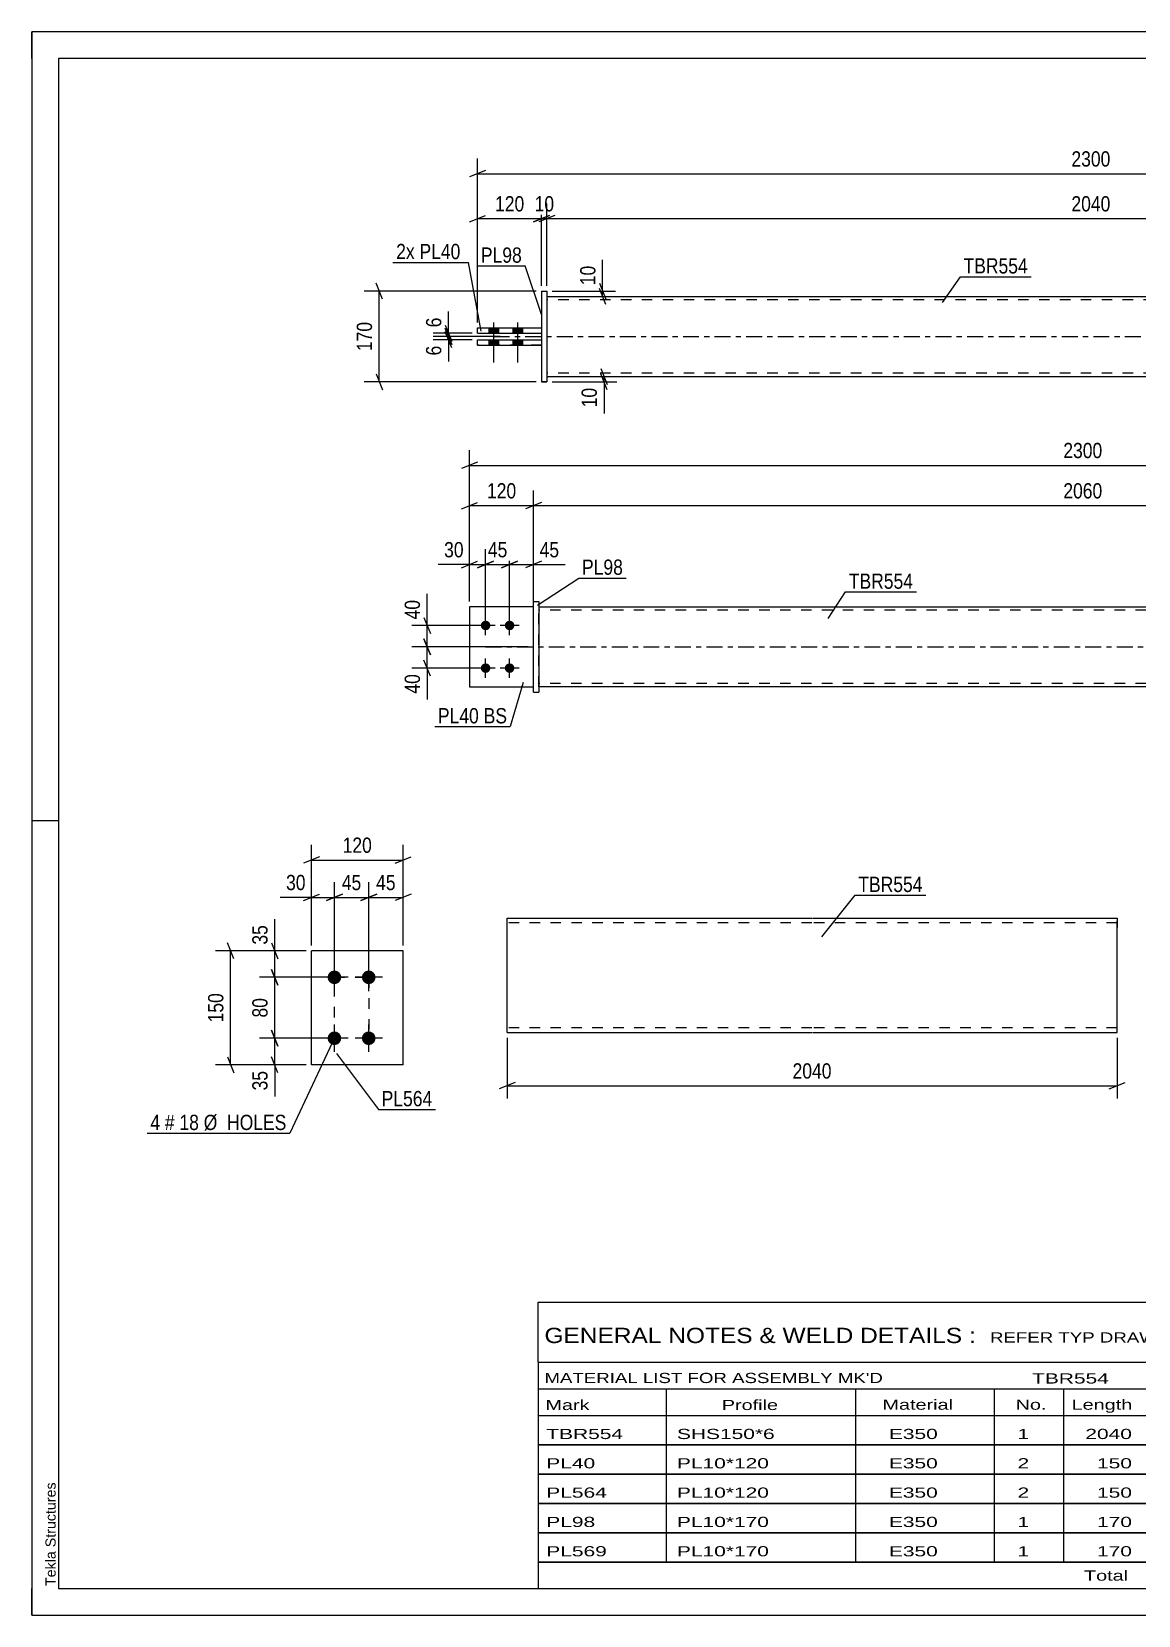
# Model space of a CAD drawing. Header units: millimetres. Extents: x 0 to 420, y 0 to 297.
# Drawn here: x 0 to 207.5, y 0 to 297 of the extents above; entities that cross this region are included whole.
import ezdxf

# ---------------------------------------------------------------- set-up
doc = ezdxf.new("R2010")
doc.units = ezdxf.units.MM
doc.linetypes.add('DXK_LINE_DOT2', pattern=[3.9198, 1.9599, -1.9599])
doc.linetypes.add('DXK_LINE_DOT3', pattern=[5.9187, 2.979, -0.9799, 0.9799, -0.9799])
doc.styles.add('Arial', font='ARIAL.TTF', dxfattribs={"height": 0.2})
doc.styles.add('Arial Narrow', font='ARIALN.TTF', dxfattribs={"height": 0.2})

# ---------------------------------------------------------------- blocks, each defined once
blk = doc.blocks.new('Unknown-582665148-1163')
at = {"color": 5, "linetype": 'Continuous'}
for p, q in [((420, 297), (0, 297)), ((0, 297), (0, 0)), ((0, 292), (0, 297)), ((415, 292), (5, 292)), ((5, 292), (5, 5)), ((5, 149), (0, 149)), ((0, 0), (0, 5)), ((5, 5), (415, 5)), ((0, 0), (420, 0))]:
    blk.add_line(p, q, dxfattribs=at)
at = {"color": 174, "linetype": 'Continuous', "style": 'Arial'}
blk.add_text('Tekla Structures', height=1.9102, rotation=90, dxfattribs=at).set_placement((4.5, 5.5))
blk = doc.blocks.new('Bolt-582665148-1741 - 1738')
at = {"linetype": 'Continuous'}
for points in [[(85.12, 184.74, -1), (85.12, 186.54, -1)], [(89.62, 184.74, -1), (89.62, 186.54, -1)], [(85.12, 176.74, -1), (85.12, 178.54, -1)], [(89.62, 176.74, -1), (89.62, 178.54, -1)]]:
    blk.add_hatch(color=1, dxfattribs=at).paths.add_polyline_path(points)
at = {"color": 1, "linetype": 'Continuous'}
for p, q in [((85.12, 183.84), (85.12, 187.44)), ((89.62, 183.84), (89.62, 187.44)), ((86.92, 185.64), (83.32, 185.64)), ((91.42, 185.64), (87.82, 185.64)), ((85.12, 175.84), (85.12, 179.44)), ((89.62, 175.84), (89.62, 179.44)), ((86.92, 177.64), (83.32, 177.64)), ((91.42, 177.64), (87.82, 177.64))]:
    blk.add_line(p, q, dxfattribs=at)
blk = doc.blocks.new('Part-582665148-1767 - 1738')
at = {"color": 2, "linetype": 'Continuous'}
for p, q in [((94.12, 189.14), (82.12, 189.14)), ((82.12, 189.14), (82.12, 174.14)), ((82.12, 174.14), (94.12, 174.14))]:
    blk.add_line(p, q, dxfattribs=at)
at = {"color": 7, "linetype": 'DXK_LINE_DOT2'}
blk.add_line((94.12, 174.14), (94.12, 189.14), dxfattribs=at)
blk = doc.blocks.new('Part-582665148-1747 - 1738')
at = {"color": 2, "linetype": 'Continuous'}
for p, q in [((95.12, 189.14), (299.1, 189.14)), ((299.1, 174.14), (95.12, 174.14))]:
    blk.add_line(p, q, dxfattribs=at)
at = {"color": 7, "linetype": 'DXK_LINE_DOT2'}
for p, q in [((95.12, 174.14), (95.12, 189.14)), ((299.1, 188.54), (95.12, 188.54)), ((299.1, 189.14), (299.1, 174.14)), ((299.1, 174.74), (95.12, 174.74))]:
    blk.add_line(p, q, dxfattribs=at)
at = {"color": 7, "linetype": 'DXK_LINE_DOT3'}
blk.add_line((85.12, 181.64), (309.1, 181.64), dxfattribs=at)
blk = doc.blocks.new('Part-582665148-1762 - 1738')
at = {"color": 2, "linetype": 'Continuous'}
for p, q in [((94.12, 190.14), (95.12, 190.14)), ((94.12, 173.14), (94.12, 190.14)), ((95.12, 190.14), (95.12, 190.14)), ((95.12, 190.14), (95.12, 173.14)), ((94.12, 173.14), (95.12, 173.14))]:
    blk.add_line(p, q, dxfattribs=at)
at = {"color": 7, "linetype": 'DXK_LINE_DOT2'}
for p, q in [((94.12, 190.14), (95.12, 190.14)), ((94.12, 173.14), (95.12, 173.14))]:
    blk.add_line(p, q, dxfattribs=at)
blk = doc.blocks.new('Part-582665148-1772 - 1738')
at = {"color": 7, "linetype": 'DXK_LINE_DOT2'}
for p, q in [((94.12, 189.14), (82.12, 189.14)), ((82.12, 189.14), (82.12, 174.14)), ((94.12, 174.14), (94.12, 189.14)), ((82.12, 174.14), (94.12, 174.14))]:
    blk.add_line(p, q, dxfattribs=at)
blk = doc.blocks.new('Part-582665148-1424 - 1390')
at = {"color": 2, "linetype": 'Continuous'}
for p, q in [((83.63, 241.43), (95.63, 241.43)), ((83.63, 240.43), (83.63, 241.43)), ((83.63, 240.43), (95.63, 240.43)), ((83.63, 240.43), (83.63, 240.43))]:
    blk.add_line(p, q, dxfattribs=at)
at = {"color": 7, "linetype": 'DXK_LINE_DOT2'}
for p, q in [((83.63, 241.43), (95.63, 241.43)), ((83.63, 241.43), (83.63, 241.43)), ((95.63, 241.43), (95.63, 240.43)), ((83.63, 240.43), (95.63, 240.43))]:
    blk.add_line(p, q, dxfattribs=at)
blk = doc.blocks.new('Part-582665148-1445 - 1390')
at = {"color": 2, "linetype": 'Continuous'}
for p, q in [((96.63, 247.33), (300.61, 247.33)), ((96.63, 232.33), (300.61, 232.33))]:
    blk.add_line(p, q, dxfattribs=at)
at = {"color": 7, "linetype": 'DXK_LINE_DOT2'}
for p, q in [((96.63, 247.33), (96.63, 232.33)), ((300.61, 246.73), (96.63, 246.73)), ((300.61, 247.33), (300.61, 232.33)), ((300.61, 232.93), (96.63, 232.93))]:
    blk.add_line(p, q, dxfattribs=at)
at = {"color": 7, "linetype": 'DXK_LINE_DOT3'}
blk.add_line((86.63, 239.83), (310.61, 239.83), dxfattribs=at)
blk = doc.blocks.new('Part-582665148-1429 - 1390')
at = {"color": 2, "linetype": 'Continuous'}
for p, q in [((83.63, 239.23), (95.63, 239.23)), ((83.63, 238.23), (83.63, 239.23)), ((83.63, 238.23), (95.63, 238.23)), ((83.63, 238.23), (83.63, 238.23))]:
    blk.add_line(p, q, dxfattribs=at)
at = {"color": 7, "linetype": 'DXK_LINE_DOT2'}
for p, q in [((83.63, 239.23), (95.63, 239.23)), ((95.63, 238.23), (83.63, 238.23)), ((95.63, 239.23), (95.63, 238.23))]:
    blk.add_line(p, q, dxfattribs=at)
blk = doc.blocks.new('Part-582665148-1430 - 1390')
at = {"color": 2, "linetype": 'Continuous'}
for p, q in [((95.63, 248.33), (96.63, 248.33)), ((95.63, 248.33), (95.63, 231.33)), ((96.63, 248.33), (96.63, 248.33)), ((96.63, 248.33), (96.63, 231.33)), ((96.63, 231.33), (95.63, 231.33)), ((95.63, 231.33), (95.63, 231.33))]:
    blk.add_line(p, q, dxfattribs=at)
at = {"color": 7, "linetype": 'DXK_LINE_DOT2'}
for p, q in [((95.63, 248.33), (96.63, 248.33)), ((96.63, 248.33), (96.63, 248.33)), ((95.63, 231.33), (96.63, 231.33))]:
    blk.add_line(p, q, dxfattribs=at)
blk = doc.blocks.new('Bolt-582665148-1447 - 1390')
at = {"linetype": 'Continuous'}
for points in [[(85.73, 240.43), (87.53, 240.43), (87.53, 241.43), (85.73, 241.43)], [(85.73, 240.43), (87.53, 240.43), (87.53, 241.43), (85.73, 241.43)], [(90.23, 240.43), (92.03, 240.43), (92.03, 241.43), (90.23, 241.43)], [(90.23, 240.43), (92.03, 240.43), (92.03, 241.43), (90.23, 241.43)], [(85.73, 238.23), (87.53, 238.23), (87.53, 239.23), (85.73, 239.23)], [(85.73, 238.23), (87.53, 238.23), (87.53, 239.23), (85.73, 239.23)], [(90.23, 238.23), (92.03, 238.23), (92.03, 239.23), (90.23, 239.23)], [(90.23, 238.23), (92.03, 238.23), (92.03, 239.23), (90.23, 239.23)]]:
    blk.add_hatch(color=1, dxfattribs=at).paths.add_polyline_path(points)
at = {"color": 1, "linetype": 'Continuous'}
for p, q in [((85.73, 241.43), (85.73, 240.43)), ((85.73, 241.43), (85.73, 240.43)), ((86.63, 242.43), (86.63, 234.93)), ((86.63, 242.43), (86.63, 234.93)), ((87.53, 241.43), (87.53, 240.43)), ((87.53, 241.43), (87.53, 240.43)), ((90.23, 241.43), (90.23, 240.43)), ((90.23, 241.43), (90.23, 240.43)), ((91.13, 242.43), (91.13, 234.93)), ((91.13, 242.43), (91.13, 234.93)), ((92.03, 241.43), (92.03, 240.43)), ((92.03, 241.43), (92.03, 240.43)), ((85.73, 239.23), (85.73, 238.23)), ((85.73, 239.23), (85.73, 238.23)), ((87.53, 239.23), (87.53, 238.23)), ((87.53, 239.23), (87.53, 238.23)), ((90.23, 239.23), (90.23, 238.23)), ((90.23, 239.23), (90.23, 238.23)), ((92.03, 239.23), (92.03, 238.23)), ((92.03, 239.23), (92.03, 238.23))]:
    blk.add_line(p, q, dxfattribs=at)
blk = doc.blocks.new('Part-582665148-2130 - 2123')
at = {"color": 2, "linetype": 'Continuous'}
for p, q in [((69.63, 124.65), (52.48, 124.65)), ((52.48, 103.22), (52.48, 124.65)), ((69.63, 103.22), (69.63, 124.65)), ((69.63, 103.22), (52.48, 103.22))]:
    blk.add_line(p, q, dxfattribs=at)
blk = doc.blocks.new('Bolt-582665148-2163 - 2123')
at = {"linetype": 'Continuous'}
for points in [[(56.77, 118.37, -1), (56.77, 120.94, -1)], [(63.2, 118.37, -1), (63.2, 120.94, -1)], [(56.77, 106.94, -1), (56.77, 109.51, -1)], [(63.2, 106.94, -1), (63.2, 109.51, -1)]]:
    blk.add_hatch(color=1, dxfattribs=at).paths.add_polyline_path(points)
at = {"color": 1, "linetype": 'Continuous'}
for p, q in [((56.77, 117.08), (56.77, 122.22)), ((63.2, 117.08), (63.2, 122.22)), ((59.34, 119.65), (54.2, 119.65)), ((65.77, 119.65), (60.63, 119.65)), ((56.77, 105.65), (56.77, 110.8)), ((63.2, 105.65), (63.2, 110.8)), ((59.34, 108.22), (54.2, 108.22)), ((65.77, 108.22), (60.63, 108.22))]:
    blk.add_line(p, q, dxfattribs=at)
blk = doc.blocks.new('Part-582665148-2319 - 2313')
at = {"color": 2, "linetype": 'Continuous'}
for p, q in [((89.14, 109.44), (89.14, 130.74)), ((89.14, 130.74), (146.29, 130.74)), ((146.39, 130.74), (203.53, 130.74)), ((203.53, 130.74), (203.53, 130.61)), ((203.53, 130.61), (203.53, 129.02)), ((203.53, 109.31), (203.53, 129.02)), ((89.14, 109.31), (89.14, 109.44)), ((89.14, 109.31), (146.29, 109.31)), ((146.39, 109.31), (203.53, 109.31))]:
    blk.add_line(p, q, dxfattribs=at)
at = {"color": 7, "linetype": 'DXK_LINE_DOT2'}
for p, q in [((146.29, 129.88), (89.14, 129.88)), ((203.53, 129.88), (146.39, 129.88)), ((203.53, 129.02), (203.53, 130.23)), ((89.14, 110.16), (89.14, 110.23)), ((146.29, 110.16), (89.14, 110.16)), ((203.53, 110.16), (146.39, 110.16)), ((203.53, 110.16), (203.53, 110.23))]:
    blk.add_line(p, q, dxfattribs=at)
blk = doc.blocks.new('Rectangle-582665148-2273 - 2123')
at = {"color": 1, "linetype": 'DXK_LINE_DOT2'}
blk.add_lwpolyline([(56.77, 119.65), (63.2, 119.65), (63.2, 108.22), (56.77, 108.22), (56.77, 119.65)], close=True, dxfattribs=at)
blk = doc.blocks.new('StraightDimension-582665148-1914 - 1738')
at = {"color": 7, "linetype": 'Continuous'}
for p, q in [((94.12, 182.64), (94.12, 210.96)), ((300.1, 190.14), (300.1, 210.96)), ((95.62, 208.71), (92.62, 207.51)), ((94.12, 208.11), (300.1, 208.11)), ((298.6, 207.51), (301.6, 208.71))]:
    blk.add_line(p, q, dxfattribs=at)
at = {"color": 0}
blk.add_wipeout([(201.37, 208.86), (201.37, 213.06), (192.85, 213.06), (192.85, 208.86)], dxfattribs=at)
at = {"color": 3, "style": 'Arial Narrow'}
blk.add_text('2060', height=2.863, dxfattribs=at).set_placement((193.45, 209.46))
blk = doc.blocks.new('StraightDimension-582665148-1830 - 1738')
at = {"color": 7, "linetype": 'Continuous'}
for p, q in [((73.56, 187.14), (74.76, 184.14)), ((84.12, 185.64), (71.31, 185.64)), ((74.16, 181.64), (74.16, 185.64)), ((93.12, 181.64), (71.31, 181.64)), ((74.76, 180.14), (73.56, 183.14))]:
    blk.add_line(p, q, dxfattribs=at)
at = {"color": 0}
blk.add_wipeout([(73.41, 191.03), (69.21, 191.03), (69.21, 186.17), (73.41, 186.17)], dxfattribs=at)
at = {"color": 7, "linetype": 'Continuous'}
blk.add_line((74.16, 185.64), (74.16, 191.55), dxfattribs=at)
blk.add_line((74.16, 185.64), (74.16, 191.55), dxfattribs=at)
at = {"color": 3, "style": 'Arial Narrow'}
blk.add_text('40', height=2.863, rotation=90.0002, dxfattribs=at).set_placement((72.81, 186.77))
blk = doc.blocks.new('StraightDimension-582665148-1839 - 1738')
at = {"color": 7, "linetype": 'Continuous'}
for p, q in [((93.12, 181.64), (71.31, 181.64)), ((73.56, 183.14), (74.76, 180.14)), ((74.16, 177.64), (74.16, 181.64)), ((74.76, 176.14), (73.56, 179.14)), ((84.12, 177.64), (71.31, 177.64))]:
    blk.add_line(p, q, dxfattribs=at)
at = {"color": 0}
blk.add_wipeout([(73.41, 177.12), (69.21, 177.12), (69.21, 172.26), (73.41, 172.26)], dxfattribs=at)
at = {"color": 7, "linetype": 'Continuous'}
blk.add_line((74.16, 177.64), (74.16, 171.74), dxfattribs=at)
blk.add_line((74.16, 177.64), (74.16, 171.74), dxfattribs=at)
at = {"color": 3, "style": 'Arial Narrow'}
blk.add_text('40', height=2.863, rotation=90.0002, dxfattribs=at).set_placement((72.81, 172.86))
blk = doc.blocks.new('StraightDimension-582665148-1849 - 1738')
at = {"color": 7, "linetype": 'Continuous'}
for p, q in [((89.62, 186.64), (89.62, 199.92)), ((94.12, 190.14), (94.12, 199.92)), ((88.12, 196.47), (91.12, 197.67)), ((89.62, 197.07), (94.12, 197.07)), ((95.62, 197.67), (92.62, 196.47))]:
    blk.add_line(p, q, dxfattribs=at)
at = {"color": 0}
blk.add_wipeout([(99.5, 197.82), (99.5, 202.02), (94.65, 202.02), (94.65, 197.82)], dxfattribs=at)
at = {"color": 7, "linetype": 'Continuous'}
blk.add_line((94.12, 197.07), (100.03, 197.07), dxfattribs=at)
blk.add_line((94.12, 197.07), (100.03, 197.07), dxfattribs=at)
at = {"color": 3, "style": 'Arial Narrow'}
blk.add_text('45', height=2.863, dxfattribs=at).set_placement((95.25, 198.42))
blk = doc.blocks.new('StraightDimension-582665148-1929 - 1738')
at = {"color": 7, "linetype": 'Continuous'}
for p, q in [((82.12, 190.14), (82.12, 210.96)), ((94.12, 182.64), (94.12, 210.96)), ((80.62, 207.51), (83.62, 208.71)), ((82.12, 208.11), (94.12, 208.11)), ((95.62, 208.71), (92.62, 207.51))]:
    blk.add_line(p, q, dxfattribs=at)
at = {"color": 0}
blk.add_wipeout([(91.46, 208.86), (91.46, 213.06), (84.78, 213.06), (84.78, 208.86)], dxfattribs=at)
at = {"color": 3, "style": 'Arial Narrow'}
blk.add_text('120', height=2.863, dxfattribs=at).set_placement((85.38, 209.46))
blk = doc.blocks.new('StraightDimension-582665148-1865 - 1738')
at = {"color": 7, "linetype": 'Continuous'}
for p, q in [((85.12, 186.64), (85.12, 199.92)), ((89.62, 186.64), (89.62, 199.92)), ((83.62, 196.47), (86.62, 197.67)), ((85.12, 197.07), (89.62, 197.07)), ((91.12, 197.67), (88.12, 196.47))]:
    blk.add_line(p, q, dxfattribs=at)
at = {"color": 0}
blk.add_wipeout([(89.8, 197.82), (89.8, 202.02), (84.94, 202.02), (84.94, 197.82)], dxfattribs=at)
at = {"color": 3, "style": 'Arial Narrow'}
blk.add_text('45', height=2.863, dxfattribs=at).set_placement((85.54, 198.42))
blk = doc.blocks.new('StraightDimension-582665148-1878 - 1738')
at = {"color": 7, "linetype": 'Continuous'}
for p, q in [((82.12, 190.14), (82.12, 199.92)), ((85.12, 186.64), (85.12, 199.92)), ((80.62, 196.47), (83.62, 197.67)), ((82.12, 197.07), (85.12, 197.07)), ((86.62, 197.67), (83.62, 196.47))]:
    blk.add_line(p, q, dxfattribs=at)
at = {"color": 0}
blk.add_wipeout([(81.6, 197.82), (81.6, 202.02), (76.74, 202.02), (76.74, 197.82)], dxfattribs=at)
at = {"color": 7, "linetype": 'Continuous'}
blk.add_line((82.12, 197.07), (76.22, 197.07), dxfattribs=at)
blk.add_line((82.12, 197.07), (76.22, 197.07), dxfattribs=at)
at = {"color": 3, "style": 'Arial Narrow'}
blk.add_text('30', height=2.863, dxfattribs=at).set_placement((77.34, 198.42))
blk = doc.blocks.new('StraightDimension-582665148-1964 - 1738')
at = {"color": 7, "linetype": 'Continuous'}
for p, q in [((82.12, 190.14), (82.12, 218.52)), ((312.1, 190.14), (312.1, 218.52)), ((83.62, 216.27), (80.62, 215.07)), ((82.12, 215.67), (312.1, 215.67)), ((310.6, 215.07), (313.6, 216.27))]:
    blk.add_line(p, q, dxfattribs=at)
at = {"color": 0}
blk.add_wipeout([(201.37, 216.42), (201.37, 220.62), (192.85, 220.62), (192.85, 216.42)], dxfattribs=at)
at = {"color": 3, "style": 'Arial Narrow'}
blk.add_text('2300', height=2.863, dxfattribs=at).set_placement((193.45, 217.02))
blk = doc.blocks.new('StraightDimension-582665148-1556 - 1390')
at = {"color": 7, "linetype": 'Continuous'}
for p, q in [((77.56, 241.93), (78.76, 238.93)), ((78.76, 238.33), (77.56, 241.33)), ((82.63, 240.43), (75.31, 240.43)), ((87.88, 239.83), (75.31, 239.83)), ((78.16, 239.83), (78.16, 240.43))]:
    blk.add_line(p, q, dxfattribs=at)
at = {"color": 0}
blk.add_wipeout([(77.41, 243.98), (73.21, 243.98), (73.21, 240.95), (77.41, 240.95)], dxfattribs=at)
at = {"color": 7, "linetype": 'Continuous'}
blk.add_line((78.16, 240.43), (78.16, 244.51), dxfattribs=at)
blk.add_line((78.16, 240.43), (78.16, 244.51), dxfattribs=at)
at = {"color": 3, "style": 'Arial Narrow'}
blk.add_text('6', height=2.86, rotation=90.0002, dxfattribs=at).set_placement((76.81, 241.55))
blk = doc.blocks.new('StraightDimension-582665148-1568 - 1390')
at = {"color": 7, "linetype": 'Continuous'}
for p, q in [((65.77, 246.83), (64.57, 249.83)), ((94.63, 248.33), (62.32, 248.33)), ((65.17, 231.33), (65.17, 248.33)), ((64.57, 232.83), (65.77, 229.83)), ((94.63, 231.33), (62.32, 231.33))]:
    blk.add_line(p, q, dxfattribs=at)
at = {"color": 0}
blk.add_wipeout([(64.42, 243.17), (60.22, 243.17), (60.22, 236.49), (64.42, 236.49)], dxfattribs=at)
at = {"color": 3, "style": 'Arial Narrow'}
blk.add_text('170', height=2.863, rotation=90.0002, dxfattribs=at).set_placement((63.82, 237.09))
blk = doc.blocks.new('StraightDimension-582665148-1538 - 1390')
at = {"color": 7, "linetype": 'Continuous'}
for p, q in [((77.56, 241.33), (78.76, 238.33)), ((78.76, 237.73), (77.56, 240.73)), ((87.88, 239.83), (75.31, 239.83)), ((82.63, 239.23), (75.31, 239.23)), ((78.16, 239.23), (78.16, 239.83))]:
    blk.add_line(p, q, dxfattribs=at)
at = {"color": 0}
blk.add_wipeout([(77.41, 238.7), (73.21, 238.7), (73.21, 235.68), (77.41, 235.68)], dxfattribs=at)
at = {"color": 7, "linetype": 'Continuous'}
blk.add_line((78.16, 239.23), (78.16, 235.15), dxfattribs=at)
blk.add_line((78.16, 239.23), (78.16, 235.15), dxfattribs=at)
at = {"color": 3, "style": 'Arial Narrow'}
blk.add_text('6', height=2.86, rotation=90.0002, dxfattribs=at).set_placement((76.81, 236.28))
blk = doc.blocks.new('StraightDimension-582665148-1598 - 1390')
at = {"color": 7, "linetype": 'Continuous'}
for p, q in [((106.46, 249.83), (107.66, 246.83)), ((97.63, 248.33), (109.46, 248.33)), ((97.63, 247.33), (109.46, 247.33)), ((107.66, 245.83), (106.46, 248.83)), ((107.06, 247.33), (107.06, 248.33))]:
    blk.add_line(p, q, dxfattribs=at)
at = {"color": 0}
blk.add_wipeout([(106.31, 253.71), (102.11, 253.71), (102.11, 248.85), (106.31, 248.85)], dxfattribs=at)
at = {"color": 7, "linetype": 'Continuous'}
blk.add_line((107.06, 248.33), (107.06, 254.23), dxfattribs=at)
blk.add_line((107.06, 248.33), (107.06, 254.23), dxfattribs=at)
at = {"color": 3, "style": 'Arial Narrow'}
blk.add_text('10', height=2.863, rotation=90.0002, dxfattribs=at).set_placement((105.71, 249.45))
blk = doc.blocks.new('StraightDimension-582665148-1609 - 1390')
at = {"color": 7, "linetype": 'Continuous'}
for p, q in [((97.63, 232.33), (109.73, 232.33)), ((106.73, 233.83), (107.93, 230.83)), ((107.93, 229.83), (106.73, 232.83)), ((107.33, 231.33), (107.33, 232.33)), ((97.63, 231.33), (109.73, 231.33))]:
    blk.add_line(p, q, dxfattribs=at)
at = {"color": 0}
blk.add_wipeout([(106.58, 230.8), (102.38, 230.8), (102.38, 225.95), (106.58, 225.95)], dxfattribs=at)
at = {"color": 7, "linetype": 'Continuous'}
blk.add_line((107.33, 231.33), (107.33, 225.42), dxfattribs=at)
blk.add_line((107.33, 231.33), (107.33, 225.42), dxfattribs=at)
at = {"color": 3, "style": 'Arial Narrow'}
blk.add_text('10', height=2.863, rotation=90.0002, dxfattribs=at).set_placement((105.98, 226.55))
blk = doc.blocks.new('StraightDimension-582665148-1629 - 1390')
at = {"color": 7, "linetype": 'Continuous'}
for p, q in [((83.63, 242.43), (83.63, 264.79)), ((95.63, 249.33), (95.63, 264.79)), ((82.13, 261.34), (85.13, 262.54)), ((83.63, 261.94), (95.63, 261.94)), ((97.13, 262.54), (94.13, 261.34))]:
    blk.add_line(p, q, dxfattribs=at)
at = {"color": 0}
blk.add_wipeout([(92.98, 262.69), (92.98, 266.89), (86.29, 266.89), (86.29, 262.69)], dxfattribs=at)
at = {"color": 3, "style": 'Arial Narrow'}
blk.add_text('120', height=2.863, dxfattribs=at).set_placement((86.89, 263.29))
blk = doc.blocks.new('StraightDimension-582665148-1639 - 1390')
at = {"color": 7, "linetype": 'Continuous'}
for p, q in [((95.63, 249.33), (95.63, 264.79)), ((96.63, 249.33), (96.63, 264.79)), ((94.13, 261.34), (97.13, 262.54)), ((98.13, 262.54), (95.13, 261.34)), ((95.63, 261.94), (96.63, 261.94))]:
    blk.add_line(p, q, dxfattribs=at)
at = {"color": 0}
blk.add_wipeout([(98.56, 262.69), (98.56, 266.89), (93.71, 266.89), (93.71, 262.69)], dxfattribs=at)
at = {"color": 3, "style": 'Arial Narrow'}
blk.add_text('10', height=2.863, dxfattribs=at).set_placement((94.31, 263.29))
blk = doc.blocks.new('StraightDimension-582665148-1649 - 1390')
at = {"color": 7, "linetype": 'Continuous'}
for p, q in [((96.63, 249.33), (96.63, 264.79)), ((300.61, 249.33), (300.61, 264.79)), ((98.13, 262.54), (95.13, 261.34)), ((96.63, 261.94), (300.61, 261.94)), ((299.11, 261.34), (302.11, 262.54))]:
    blk.add_line(p, q, dxfattribs=at)
at = {"color": 0}
blk.add_wipeout([(202.88, 262.69), (202.88, 266.89), (194.37, 266.89), (194.37, 262.69)], dxfattribs=at)
at = {"color": 3, "style": 'Arial Narrow'}
blk.add_text('2040', height=2.863, dxfattribs=at).set_placement((194.97, 263.29))
blk = doc.blocks.new('StraightDimension-582665148-1670 - 1390')
at = {"color": 7, "linetype": 'Continuous'}
for p, q in [((85.13, 270.95), (82.13, 269.75)), ((83.63, 242.43), (83.63, 273.2)), ((83.63, 270.35), (313.61, 270.35)), ((312.11, 269.75), (315.11, 270.95)), ((313.61, 242.43), (313.61, 273.2))]:
    blk.add_line(p, q, dxfattribs=at)
at = {"color": 0}
blk.add_wipeout([(202.88, 271.1), (202.88, 275.3), (194.37, 275.3), (194.37, 271.1)], dxfattribs=at)
at = {"color": 3, "style": 'Arial Narrow'}
blk.add_text('2300', height=2.863, dxfattribs=at).set_placement((194.97, 271.7))
blk = doc.blocks.new('StraightDimension-582665148-2189 - 2123')
at = {"color": 7, "linetype": 'Continuous'}
for p, q in [((55.77, 108.22), (42.73, 108.22)), ((44.98, 109.72), (46.18, 106.72)), ((45.58, 103.22), (45.58, 108.22)), ((46.18, 101.72), (44.98, 104.72)), ((51.48, 103.22), (42.73, 103.22))]:
    blk.add_line(p, q, dxfattribs=at)
at = {"color": 0}
blk.add_wipeout([(44.83, 102.7), (40.63, 102.7), (40.63, 97.84), (44.83, 97.84)], dxfattribs=at)
at = {"color": 7, "linetype": 'Continuous'}
blk.add_line((45.58, 103.22), (45.58, 97.32), dxfattribs=at)
blk.add_line((45.58, 103.22), (45.58, 97.32), dxfattribs=at)
at = {"color": 3, "style": 'Arial Narrow'}
blk.add_text('35', height=2.863, rotation=90.0002, dxfattribs=at).set_placement((44.23, 98.44))
blk = doc.blocks.new('StraightDimension-582665148-2166 - 2123')
at = {"color": 7, "linetype": 'Continuous'}
for p, q in [((44.98, 126.15), (46.18, 123.15)), ((51.48, 124.65), (42.73, 124.65)), ((45.58, 119.65), (45.58, 124.65)), ((55.77, 119.65), (42.73, 119.65)), ((46.18, 118.15), (44.98, 121.15))]:
    blk.add_line(p, q, dxfattribs=at)
at = {"color": 0}
blk.add_wipeout([(44.83, 130.03), (40.63, 130.03), (40.63, 125.18), (44.83, 125.18)], dxfattribs=at)
at = {"color": 7, "linetype": 'Continuous'}
blk.add_line((45.58, 124.65), (45.58, 130.56), dxfattribs=at)
blk.add_line((45.58, 124.65), (45.58, 130.56), dxfattribs=at)
at = {"color": 3, "style": 'Arial Narrow'}
blk.add_text('35', height=2.863, rotation=90.0002, dxfattribs=at).set_placement((44.23, 125.78))
blk = doc.blocks.new('StraightDimension-582665148-2179 - 2123')
at = {"color": 7, "linetype": 'Continuous'}
for p, q in [((55.77, 119.65), (42.73, 119.65)), ((44.98, 121.15), (46.18, 118.15)), ((45.58, 108.22), (45.58, 119.65)), ((55.77, 108.22), (42.73, 108.22)), ((46.18, 106.72), (44.98, 109.72))]:
    blk.add_line(p, q, dxfattribs=at)
at = {"color": 0}
blk.add_wipeout([(44.83, 116.37), (40.63, 116.37), (40.63, 111.51), (44.83, 111.51)], dxfattribs=at)
at = {"color": 3, "style": 'Arial Narrow'}
blk.add_text('80', height=2.863, rotation=90.0002, dxfattribs=at).set_placement((44.23, 112.11))
blk = doc.blocks.new('StraightDimension-582665148-2203 - 2123')
at = {"color": 7, "linetype": 'Continuous'}
for p, q in [((37.89, 123.15), (36.69, 126.15)), ((51.48, 124.65), (34.44, 124.65)), ((37.29, 103.22), (37.29, 124.65)), ((36.69, 104.72), (37.89, 101.72)), ((51.48, 103.22), (34.44, 103.22))]:
    blk.add_line(p, q, dxfattribs=at)
at = {"color": 0}
blk.add_wipeout([(36.54, 117.28), (32.34, 117.28), (32.34, 110.6), (36.54, 110.6)], dxfattribs=at)
at = {"color": 3, "style": 'Arial Narrow'}
blk.add_text('150', height=2.863, rotation=90.0002, dxfattribs=at).set_placement((35.94, 111.2))
blk = doc.blocks.new('StraightDimension-582665148-2220 - 2123')
at = {"color": 7, "linetype": 'Continuous'}
for p, q in [((63.2, 120.65), (63.2, 137.5)), ((69.63, 125.65), (69.63, 137.5)), ((61.7, 134.05), (64.7, 135.25)), ((63.2, 134.65), (69.63, 134.65)), ((71.13, 135.25), (68.13, 134.05))]:
    blk.add_line(p, q, dxfattribs=at)
at = {"color": 0}
blk.add_wipeout([(68.84, 135.4), (68.84, 139.6), (63.98, 139.6), (63.98, 135.4)], dxfattribs=at)
at = {"color": 3, "style": 'Arial Narrow'}
blk.add_text('45', height=2.863, dxfattribs=at).set_placement((64.58, 136))
blk = doc.blocks.new('StraightDimension-582665148-2233 - 2123')
at = {"color": 7, "linetype": 'Continuous'}
for p, q in [((52.48, 125.65), (52.48, 137.5)), ((56.77, 120.65), (56.77, 137.5)), ((50.98, 134.05), (53.98, 135.25)), ((52.48, 134.65), (56.77, 134.65)), ((58.27, 135.25), (55.27, 134.05))]:
    blk.add_line(p, q, dxfattribs=at)
at = {"color": 0}
blk.add_wipeout([(51.96, 135.4), (51.96, 139.6), (47.1, 139.6), (47.1, 135.4)], dxfattribs=at)
at = {"color": 7, "linetype": 'Continuous'}
blk.add_line((52.48, 134.65), (46.58, 134.65), dxfattribs=at)
blk.add_line((52.48, 134.65), (46.58, 134.65), dxfattribs=at)
at = {"color": 3, "style": 'Arial Narrow'}
blk.add_text('30', height=2.863, dxfattribs=at).set_placement((47.7, 136))
blk = doc.blocks.new('StraightDimension-582665148-2246 - 2123')
at = {"color": 7, "linetype": 'Continuous'}
for p, q in [((56.77, 120.65), (56.77, 137.5)), ((63.2, 120.65), (63.2, 137.5)), ((55.27, 134.05), (58.27, 135.25)), ((56.77, 134.65), (63.2, 134.65)), ((64.7, 135.25), (61.7, 134.05))]:
    blk.add_line(p, q, dxfattribs=at)
at = {"color": 0}
blk.add_wipeout([(62.41, 135.4), (62.41, 139.6), (57.55, 139.6), (57.55, 135.4)], dxfattribs=at)
at = {"color": 3, "style": 'Arial Narrow'}
blk.add_text('45', height=2.863, dxfattribs=at).set_placement((58.15, 136))
blk = doc.blocks.new('StraightDimension-582665148-2257 - 2123')
at = {"color": 7, "linetype": 'Continuous'}
for p, q in [((52.48, 125.65), (52.48, 144.5)), ((69.63, 125.65), (69.63, 144.5)), ((53.98, 142.25), (50.98, 141.05)), ((52.48, 141.65), (69.63, 141.65)), ((68.13, 141.05), (71.13, 142.25))]:
    blk.add_line(p, q, dxfattribs=at)
at = {"color": 0}
blk.add_wipeout([(64.4, 142.4), (64.4, 146.6), (57.71, 146.6), (57.71, 142.4)], dxfattribs=at)
at = {"color": 3, "style": 'Arial Narrow'}
blk.add_text('120', height=2.863, dxfattribs=at).set_placement((58.31, 143))
blk = doc.blocks.new('StraightDimension-582665148-2325 - 2313')
at = {"color": 7, "linetype": 'Continuous'}
for p, q in [((89.14, 108.31), (89.14, 96.91)), ((203.53, 108.31), (203.53, 96.91)), ((90.64, 99.91), (87.64, 98.71)), ((89.14, 99.31), (203.53, 99.31)), ((202.03, 98.71), (205.03, 99.91))]:
    blk.add_line(p, q, dxfattribs=at)
at = {"color": 0}
blk.add_wipeout([(150.59, 100.06), (150.59, 104.26), (142.08, 104.26), (142.08, 100.06)], dxfattribs=at)
at = {"color": 3, "style": 'Arial Narrow'}
blk.add_text('2040', height=2.863, dxfattribs=at).set_placement((142.68, 100.66))
blk = doc.blocks.new('Unknown-582665148-3666')
at = {"color": 7, "linetype": 'Continuous'}
for p, q in [((95, 58.75), (255, 58.75)), ((95, 47.5), (95, 58.75)), ((255, 58.75), (255, 47.5)), ((95, 47.5), (255, 47.5)), ((95, 47.5), (95, 42.5)), ((255, 47.5), (255, 42.5)), ((95, 42.5), (255, 42.5)), ((95, 42.5), (95, 37.5)), ((119, 42.5), (119, 37.5)), ((154.5, 42.5), (154.5, 37.5)), ((180.5, 42.5), (180.5, 37.5)), ((193.5, 42.5), (193.5, 37.5)), ((211, 42.5), (211, 37.5)), ((233, 42.5), (233, 37.5)), ((255, 42.5), (255, 37.5)), ((95, 37.5), (255, 37.5)), ((95, 37.45), (95, 32.05)), ((95, 37.45), (255, 37.45)), ((119, 37.5), (119, 32)), ((154.5, 37.5), (154.5, 32)), ((180.5, 37.5), (180.5, 32)), ((193.5, 37.5), (193.5, 32)), ((211, 37.5), (211, 32)), ((233, 37.5), (233, 32)), ((255, 37.45), (255, 32.05)), ((95, 32.05), (255, 32.05)), ((95, 31.95), (95, 26.55)), ((95, 31.95), (255, 31.95)), ((119, 32), (119, 26.5)), ((154.5, 32), (154.5, 26.5)), ((180.5, 32), (180.5, 26.5)), ((193.5, 32), (193.5, 26.5)), ((211, 32), (211, 26.5)), ((233, 32), (233, 26.5)), ((255, 31.95), (255, 26.55)), ((95, 26.55), (255, 26.55)), ((95, 26.45), (95, 21.05)), ((95, 26.45), (255, 26.45)), ((119, 26.5), (119, 21)), ((154.5, 26.5), (154.5, 21)), ((180.5, 26.5), (180.5, 21)), ((193.5, 26.5), (193.5, 21)), ((211, 26.5), (211, 21)), ((233, 26.5), (233, 21)), ((255, 26.45), (255, 21.05)), ((95, 21.05), (255, 21.05)), ((95, 20.95), (95, 15.55)), ((95, 20.95), (255, 20.95)), ((119, 21), (119, 15.5)), ((154.5, 21), (154.5, 15.5)), ((180.5, 21), (180.5, 15.5)), ((193.5, 21), (193.5, 15.5)), ((211, 21), (211, 15.5)), ((233, 21), (233, 15.5)), ((255, 20.95), (255, 15.55)), ((95, 15.55), (255, 15.55)), ((95, 15.45), (95, 10.05)), ((95, 15.45), (255, 15.45)), ((119, 15.5), (119, 10)), ((154.5, 15.5), (154.5, 10)), ((180.5, 15.5), (180.5, 10)), ((193.5, 15.5), (193.5, 10)), ((211, 15.5), (211, 10)), ((233, 15.5), (233, 10)), ((255, 15.45), (255, 10.05)), ((95, 10.05), (255, 10.05)), ((95, 10), (255, 10)), ((95, 10), (95, 5)), ((211, 10), (211, 5)), ((233, 10), (233, 5)), ((255, 10), (255, 5)), ((95, 5), (255, 5))]:
    blk.add_line(p, q, dxfattribs=at)
at = {"color": 7, "style": 'Arial Narrow'}
for s, height, width, p in [('GENERAL NOTES & WELD DETAILS :', 2.8633, 1.4, (96.15, 51.06)), ('REFER TYP DRAWING TYP-01', 1.9089, 1.6, (179.7, 51.16)), ("MATERIAL LIST FOR ASSEMBLY MK'D", 1.9089, 1.6, (96.15, 43.56)), ('TBR554', 1.909, 1.794707, (187.59, 43.47)), ('1', 1.91, 1.794707, (217.08, 43.56)), ('No. Required', 1.9089, 1.6, (226.41, 43.56)), ('Mark', 1.909, 1.7, (96.34, 38.5)), ('Profile', 1.909, 1.7, (129.41, 38.5)), ('Material', 1.909, 1.7, (159.54, 38.56)), ('No.', 1.909, 1.7, (184.5, 38.56)), ('Length', 1.909, 1.7, (195, 38.56)), ('Area', 1.909, 1.7, (217.5, 38.56)), ('Weight', 1.909, 1.7, (237, 38.56))]:
    blk.add_text(s, height=height, dxfattribs=dict(at, width=width)).set_placement(p)
at = {"color": 7, "linetype": 'Continuous', "style": 'Arial Narrow'}
for s, height, width, p in [('TBR554', 1.909, 1.794707, (96.5, 33.06)), ('SHS150*6', 1.909, 1.794707, (121, 33.06)), ('E350', 1.909, 1.794707, (160.74, 33.06)), ('1', 1.91, 1.794707, (184.86, 33.06)), ('2040', 1.909, 1.794707, (197.58, 33.06)), ('1.2', 1.909, 1.794707, (221.32, 33.06)), ('55.3', 1.909, 1.794707, (240.14, 33.06)), ('PL40', 1.909, 1.794707, (96.5, 27.56)), ('PL10*120', 1.909, 1.794707, (121, 27.56)), ('E350', 1.909, 1.794707, (160.74, 27.56)), ('2', 1.91, 1.794707, (184.86, 27.56)), ('150', 1.909, 1.794707, (199.77, 27.56)), ('0.0', 1.909, 1.794707, (221.32, 27.56)), ('2.8', 1.909, 1.794707, (242.33, 27.56)), ('PL564', 1.909, 1.794707, (96.5, 22.06)), ('PL10*120', 1.909, 1.794707, (121, 22.06)), ('E350', 1.909, 1.794707, (160.74, 22.06)), ('2', 1.91, 1.794707, (184.86, 22.06)), ('150', 1.909, 1.794707, (199.77, 22.06)), ('0.0', 1.909, 1.794707, (221.32, 22.06)), ('2.8', 1.909, 1.794707, (242.33, 22.06)), ('PL98', 1.909, 1.794707, (96.5, 16.56)), ('PL10*170', 1.909, 1.794707, (121, 16.56)), ('E350', 1.909, 1.794707, (160.74, 16.56)), ('1', 1.91, 1.794707, (184.86, 16.56)), ('170', 1.909, 1.794707, (199.77, 16.56)), ('0.1', 1.909, 1.794707, (221.32, 16.56)), ('2.3', 1.909, 1.794707, (242.33, 16.56)), ('PL569', 1.909, 1.794707, (96.5, 11.06)), ('PL10*170', 1.909, 1.794707, (121, 11.06)), ('E350', 1.909, 1.794707, (160.74, 11.06)), ('1', 1.91, 1.794707, (184.86, 11.06)), ('170', 1.909, 1.794707, (199.77, 11.06)), ('0.1', 1.909, 1.794707, (221.32, 11.06)), ('2.3', 1.909, 1.794707, (242.33, 11.06)), ('Total', 1.909, 1.7, (197.33, 6.5)), ('1.5', 1.909, 1.794707, (220.83, 6.5)), ('65.5', 1.909, 1.794707, (240.14, 6.5))]:
    blk.add_text(s, height=height, dxfattribs=dict(at, width=width)).set_placement(p)
blk = doc.blocks.new('Mark-582665148-1758 - 1738')
at = {"color": 0}
blk.add_wipeout([(110.87, 195.14), (110.87, 198.14), (103.2, 198.14), (103.2, 195.14)], dxfattribs=at)
blk.add_wipeout([(110.87, 195.14), (110.87, 198.14), (103.2, 198.14), (103.2, 195.14)], dxfattribs=at)
at = {"color": 30, "linetype": 'Continuous'}
for p, q in [((94.82, 189.46), (102.6, 194.54)), ((102.6, 194.54), (111.47, 194.54))]:
    blk.add_line(p, q, dxfattribs=at)
at = {"color": 3, "style": 'Arial Narrow'}
blk.add_text('PL98', height=2.863, dxfattribs=at).set_placement((103.2, 195.14))
blk = doc.blocks.new('Mark-582665148-1743 - 1738')
at = {"color": 0}
blk.add_wipeout([(165.29, 192.52), (165.29, 195.52), (153.23, 195.52), (153.23, 192.52)], dxfattribs=at)
blk.add_wipeout([(165.29, 192.52), (165.29, 195.52), (153.23, 195.52), (153.23, 192.52)], dxfattribs=at)
at = {"color": 30, "linetype": 'Continuous'}
for p, q in [((149.34, 186.95), (152.63, 191.92)), ((152.63, 191.92), (165.89, 191.92))]:
    blk.add_line(p, q, dxfattribs=at)
at = {"color": 3, "style": 'Arial Narrow'}
blk.add_text('TBR554', height=2.863, dxfattribs=at).set_placement((153.23, 192.52))
blk = doc.blocks.new('MarkSet-582665148-2051 - 1738')
at = {"color": 0}
blk.add_wipeout([(83.86, 167.28), (83.86, 170.28), (76.18, 170.28), (76.18, 167.28)], dxfattribs=at)
blk.add_wipeout([(83.86, 167.28), (83.86, 170.28), (76.18, 170.28), (76.18, 167.28)], dxfattribs=at)
blk.add_wipeout([(89.14, 167.28), (89.14, 170.28), (84.76, 170.28), (84.76, 167.28)], dxfattribs=at)
blk.add_wipeout([(89.14, 167.28), (89.14, 170.28), (84.76, 170.28), (84.76, 167.28)], dxfattribs=at)
at = {"color": 30, "linetype": 'Continuous'}
for p in [(92.17, 174.92), (75.58, 166.68)]:
    blk.add_line(p, (89.74, 166.68), dxfattribs=at)
at = {"color": 3, "style": 'Arial Narrow'}
for s, p in [('PL40', (76.18, 167.28)), ('BS', (84.76, 167.28))]:
    blk.add_text(s, height=2.863, dxfattribs=at).set_placement(p)
blk = doc.blocks.new('Mark-582665148-1441 - 1390')
at = {"color": 0}
blk.add_wipeout([(186.8, 251.65), (186.8, 254.65), (174.74, 254.65), (174.74, 251.65)], dxfattribs=at)
blk.add_wipeout([(186.8, 251.65), (186.8, 254.65), (174.74, 254.65), (174.74, 251.65)], dxfattribs=at)
at = {"color": 30, "linetype": 'Continuous'}
for p, q in [((170.77, 246.2), (174.14, 251.05)), ((174.14, 251.05), (187.4, 251.05))]:
    blk.add_line(p, q, dxfattribs=at)
at = {"color": 3, "style": 'Arial Narrow'}
blk.add_text('TBR554', height=2.863, dxfattribs=at).set_placement((174.74, 251.65))
blk = doc.blocks.new('MarkSet-582665148-1723 - 1390')
at = {"color": 30, "linetype": 'Continuous'}
blk.add_line((84.28, 240.86), (81.89, 253.74), dxfattribs=at)
at = {"color": 0}
blk.add_wipeout([(71.82, 254.34), (71.82, 257.34), (68.35, 257.34), (68.35, 254.34)], dxfattribs=at)
blk.add_wipeout([(71.82, 254.34), (71.82, 257.34), (68.35, 257.34), (68.35, 254.34)], dxfattribs=at)
blk.add_wipeout([(80.39, 254.34), (80.39, 257.34), (72.72, 257.34), (72.72, 254.34)], dxfattribs=at)
blk.add_wipeout([(80.39, 254.34), (80.39, 257.34), (72.72, 257.34), (72.72, 254.34)], dxfattribs=at)
at = {"color": 30, "linetype": 'Continuous'}
blk.add_line((67.75, 253.74), (81.89, 253.74), dxfattribs=at)
at = {"color": 3, "style": 'Arial Narrow'}
for s, p in [('2x', (68.35, 254.34)), ('PL40', (72.72, 254.34))]:
    blk.add_text(s, height=2.863, dxfattribs=at).set_placement(p)
blk = doc.blocks.new('Mark-582665148-3281 - 1390')
at = {"color": 0}
blk.add_wipeout([(91.92, 253.67), (91.92, 256.67), (84.24, 256.67), (84.24, 253.67)], dxfattribs=at)
blk.add_wipeout([(91.92, 253.67), (91.92, 256.67), (84.24, 256.67), (84.24, 253.67)], dxfattribs=at)
at = {"color": 30, "linetype": 'Continuous'}
for p in [(83.64, 253.07), (95.63, 243.94)]:
    blk.add_line(p, (92.52, 253.07), dxfattribs=at)
at = {"color": 3, "style": 'Arial Narrow'}
blk.add_text('PL98', height=2.863, dxfattribs=at).set_placement((84.24, 253.67))
blk = doc.blocks.new('Mark-582665148-2126 - 2123')
at = {"color": 0}
blk.add_wipeout([(75.13, 95.47), (75.13, 98.47), (65.63, 98.47), (65.63, 95.47)], dxfattribs=at)
blk.add_wipeout([(75.13, 95.47), (75.13, 98.47), (65.63, 98.47), (65.63, 95.47)], dxfattribs=at)
at = {"color": 30, "linetype": 'Continuous'}
for p, q in [((57.14, 105.37), (65.03, 94.87)), ((65.03, 94.87), (75.73, 94.87))]:
    blk.add_line(p, q, dxfattribs=at)
at = {"color": 3, "style": 'Arial Narrow'}
blk.add_text('PL564', height=2.863, dxfattribs=at).set_placement((65.63, 95.47))
blk = doc.blocks.new('Mark-582665148-2159 - 2123')
at = {"color": 0}
blk.add_wipeout([(24.08, 91.01), (24.08, 94.01), (22.25, 94.01), (22.25, 91.01)], dxfattribs=at)
blk.add_wipeout([(24.08, 91.01), (24.08, 94.01), (22.25, 94.01), (22.25, 91.01)], dxfattribs=at)
blk.add_wipeout([(26.81, 91.01), (26.81, 94.01), (24.98, 94.01), (24.98, 91.01)], dxfattribs=at)
blk.add_wipeout([(26.81, 91.01), (26.81, 94.01), (24.98, 94.01), (24.98, 91.01)], dxfattribs=at)
at = {"color": 3, "style": 'Arial Narrow'}
blk.add_text('4', height=2.86, dxfattribs=at).set_placement((22.25, 91.01))
at = {"color": 0}
blk.add_wipeout([(31.36, 91.01), (31.36, 94.01), (27.71, 94.01), (27.71, 91.01)], dxfattribs=at)
blk.add_wipeout([(31.36, 91.01), (31.36, 94.01), (27.71, 94.01), (27.71, 91.01)], dxfattribs=at)
at = {"color": 3, "style": 'Arial Narrow'}
blk.add_text('#', height=2.86, dxfattribs=at).set_placement((24.98, 91.01))
at = {"color": 0}
blk.add_wipeout([(47.79, 91.01), (47.79, 94.01), (32.26, 94.01), (32.26, 91.01)], dxfattribs=at)
blk.add_wipeout([(47.79, 91.01), (47.79, 94.01), (32.26, 94.01), (32.26, 91.01)], dxfattribs=at)
at = {"color": 7, "linetype": 'Continuous'}
for p in [(56.83, 108.41), (21.65, 90.41)]:
    blk.add_line(p, (48.39, 90.41), dxfattribs=at)
at = {"color": 3, "style": 'Arial Narrow'}
for s, p in [('18', (27.71, 91.01)), ('Ø  HOLES', (32.26, 91.01))]:
    blk.add_text(s, height=2.863, dxfattribs=at).set_placement(p)
blk = doc.blocks.new('Mark-582665148-2315 - 2313')
at = {"color": 0}
blk.add_wipeout([(167.07, 135.65), (167.07, 138.65), (155.01, 138.65), (155.01, 135.65)], dxfattribs=at)
blk.add_wipeout([(167.07, 135.65), (167.07, 138.65), (155.01, 138.65), (155.01, 135.65)], dxfattribs=at)
at = {"color": 30, "linetype": 'Continuous'}
for p, q in [((148.19, 127.27), (154.41, 135.05)), ((154.41, 135.05), (167.67, 135.05))]:
    blk.add_line(p, q, dxfattribs=at)
at = {"color": 3, "style": 'Arial Narrow'}
blk.add_text('TBR554', height=2.863, dxfattribs=at).set_placement((155.01, 135.65))

msp = doc.modelspace()

# ---------------------------------------------------------------- block references
for name in ['Unknown-582665148-1163', 'Part-582665148-1445 - 1390', 'Part-582665148-1430 - 1390', 'Part-582665148-1424 - 1390', 'Bolt-582665148-1447 - 1390', 'Part-582665148-1429 - 1390', 'Part-582665148-1762 - 1738', 'Part-582665148-1767 - 1738', 'Part-582665148-1772 - 1738', 'Bolt-582665148-1741 - 1738', 'Part-582665148-1747 - 1738', 'Part-582665148-2319 - 2313', 'Part-582665148-2130 - 2123', 'Bolt-582665148-2163 - 2123', 'Rectangle-582665148-2273 - 2123', 'Unknown-582665148-3666']:
    msp.add_blockref(name, (0, 0))

# ---------------------------------------------------------------- next in the draw order: block references
for name in ['StraightDimension-582665148-1598 - 1390', 'StraightDimension-582665148-1556 - 1390', 'StraightDimension-582665148-1609 - 1390', 'StraightDimension-582665148-1914 - 1738', 'StraightDimension-582665148-2220 - 2123', 'Mark-582665148-2315 - 2313', 'StraightDimension-582665148-2166 - 2123', 'StraightDimension-582665148-2189 - 2123', 'StraightDimension-582665148-2325 - 2313']:
    msp.add_blockref(name, (0, 0))

# ---------------------------------------------------------------- next in the draw order: block references
for name in ['StraightDimension-582665148-1568 - 1390', 'StraightDimension-582665148-1830 - 1738', 'StraightDimension-582665148-2179 - 2123']:
    msp.add_blockref(name, (0, 0))

# ---------------------------------------------------------------- next in the draw order: block references
for name in ['StraightDimension-582665148-1538 - 1390', 'StraightDimension-582665148-1849 - 1738', 'StraightDimension-582665148-1839 - 1738', 'StraightDimension-582665148-2203 - 2123', 'Mark-582665148-2126 - 2123']:
    msp.add_blockref(name, (0, 0))

# ---------------------------------------------------------------- next in the draw order: block references
for name in ['StraightDimension-582665148-1629 - 1390', 'StraightDimension-582665148-1929 - 1738', 'MarkSet-582665148-2051 - 1738', 'StraightDimension-582665148-2233 - 2123', 'Mark-582665148-2159 - 2123']:
    msp.add_blockref(name, (0, 0))

# ---------------------------------------------------------------- next in the draw order: block references
for name in ['StraightDimension-582665148-1639 - 1390', 'StraightDimension-582665148-1865 - 1738', 'StraightDimension-582665148-2246 - 2123']:
    msp.add_blockref(name, (0, 0))

# ---------------------------------------------------------------- next in the draw order: block references
for name in ['StraightDimension-582665148-1649 - 1390', 'StraightDimension-582665148-1878 - 1738', 'StraightDimension-582665148-2257 - 2123']:
    msp.add_blockref(name, (0, 0))

# ---------------------------------------------------------------- next in the draw order: block references
for name in ['StraightDimension-582665148-1670 - 1390', 'StraightDimension-582665148-1964 - 1738']:
    msp.add_blockref(name, (0, 0))

# ---------------------------------------------------------------- next in the draw order: block references
for name in ['MarkSet-582665148-1723 - 1390', 'Mark-582665148-1441 - 1390', 'Mark-582665148-1758 - 1738', 'Mark-582665148-1743 - 1738']:
    msp.add_blockref(name, (0, 0))

# ---------------------------------------------------------------- next in the draw order: block references
msp.add_blockref('Mark-582665148-3281 - 1390', (0, 0))

doc.saveas('drawing.dxf')
